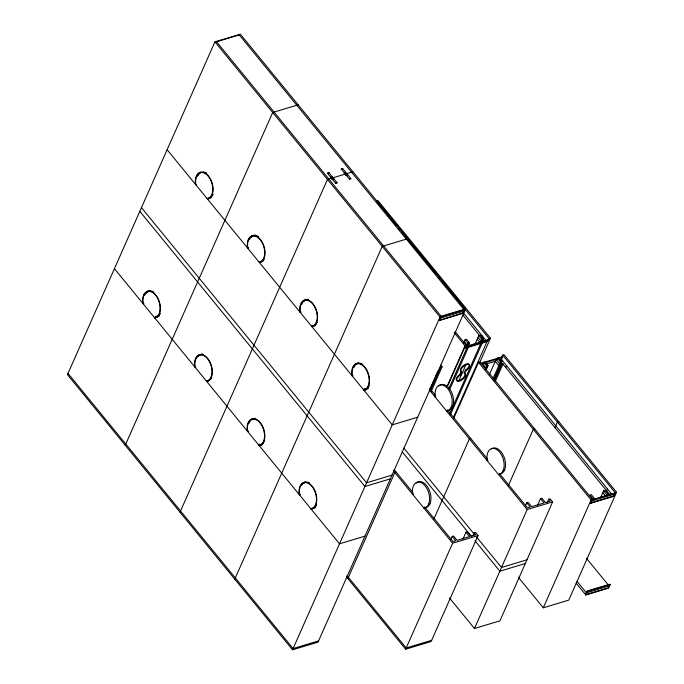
<?xml version="1.0" encoding="UTF-8"?>
<svg xmlns="http://www.w3.org/2000/svg" width="684" height="684" viewBox="0 0 684 684"><rect width="100%" height="100%" fill="white"/><g stroke="black" fill="none" stroke-linecap="round" stroke-linejoin="round"><path stroke-width="1.03" d="M155.516 317.966L156.337 316.076M214.921 41.861L67.451 374.644L292.547 649.8L318.017 642.139L465.488 309.356L240.383 34.2L214.921 41.861L440.017 317.017L292.547 649.8M125.232 445.284L272.702 112.501L298.173 104.84M179.995 512.222L327.465 179.439L331.526 178.216M331.15 178.396L331.962 176.549L330.586 176.959M344.916 174.258L345.728 172.411L344.351 172.821M345.993 175.472L346.805 173.616L352.935 171.778M234.757 579.16L382.228 246.377L407.698 238.716M439.504 319.992L441.146 316.29L463.855 309.459L462.222 313.152L439.761 320.3L462.469 313.469L464.111 309.767L239.007 34.61M439.761 320.3L441.394 316.598L216.298 41.45M429.8 389.461L437.931 371.113M430.775 389.666L440.727 367.197L442.103 366.786L440.761 365.136M347.848 578.561L394.822 472.567L396.198 472.157M431.296 391.171L442.103 366.786M463.478 343.368L465.12 339.674L466.497 339.255L469.523 342.958L468.702 344.804L467.326 345.223L468.147 343.368L469.523 342.958M446.934 386.657L465.017 345.847L466.394 345.437L455.176 331.714M447.43 386.477L465.077 346.668L487.786 339.828L488.291 340.452L465.582 347.284L465.077 346.668M465.582 347.284L466.394 345.437M448.892 388.563L467.83 345.839L464.299 341.521M449.841 389.128L469.207 345.42L468.027 343.984M460.007 374.259L461.264 371.421A5.378 2.462 -39.3 0 1 462.641 366.171A5.378 2.462 -39.3 0 1 468.967 364.264A5.378 2.462 -39.3 0 1 465.394 370.172L464.137 373.011A5.378 2.462 -39.3 0 1 462.76 378.261A5.378 2.462 -39.3 0 1 456.433 380.167A5.378 2.462 -39.3 0 1 460.007 374.259L460.512 374.875A5.378 2.462 -39.3 0 0 456.938 380.783A5.378 2.462 -39.3 0 0 463.265 378.876A5.378 2.462 -39.3 0 0 464.641 373.635L465.898 370.788A5.378 2.462 -39.3 0 0 469.472 364.88A5.378 2.462 -39.3 0 0 463.145 366.786A5.378 2.462 -39.3 0 0 461.768 372.036L460.512 374.875M458.699 381.082L466.026 364.538M475.089 344.095L478.886 335.536L480.262 335.117L483.289 338.819L482.468 340.666L481.091 341.077L481.912 339.23L483.289 338.819M481.109 337.366L481.929 335.519M449.721 413.623L481.596 341.692L478.065 337.383M450.234 415.162L482.972 341.282L481.793 339.845M453.321 417.599L487.786 339.828M453.56 418.719L478.535 362.366L479.911 361.956L592.464 499.525L590.822 503.227L591.395 501.073L614.104 494.233L613.351 493.309L591.549 499.867M488.291 340.452L489.111 338.597L490.488 338.187L377.936 200.609L376.559 201.028L396.72 225.66M479.356 363.298L490.488 338.187M482.853 364.204L483.674 362.358L485.05 361.939L488.077 365.641L486.435 369.334L485.059 369.753M483.725 363.178L482.348 363.589L485.879 367.906L486.7 366.051L488.077 365.641M489.257 374.926L496.114 359.451L499.645 363.76L501.021 363.349M496.618 360.066L497.439 358.219L498.816 357.8L501.842 361.503L493.737 379.8M480.082 363.503L501.808 356.971L502.629 355.116L504.005 354.705L616.549 492.283L568.763 600.125L543.293 607.794L518.301 577.236M493.215 378.261L500.466 361.913L501.842 361.503M499.568 360.015L501.492 359.433L502.312 357.587L501.808 356.971M494.412 380.672L502.184 363.127L610.196 495.156M433.895 519.002L469.386 438.923L470.763 438.504M495.361 381.227L503.133 363.691M505.715 367.445L506.536 365.598M450.91 539.325L452.201 536.41L453.577 536L457.109 540.317L469.498 536.589L465.966 532.272L467.343 531.861L470.874 536.171L475.696 534.726L474.183 532.879L475.56 532.46L478.082 535.546L431.108 641.541L405.638 649.201L346.497 576.911M405.638 649.201L452.611 543.207L478.082 535.546M462.957 539.06L465.966 532.272M472.892 535.786L474.183 532.879M508.323 485.657L533.298 429.304L534.674 428.894M554.929 427.603L557.392 422.054L558.768 421.643M525.474 505.673L526.765 502.766L528.142 502.355L531.673 506.664L544.062 502.937L540.531 498.627L541.908 498.209L545.439 502.526L550.252 501.073L548.739 499.226L550.116 498.816L552.638 501.894L499.936 620.833L474.465 628.493L449.474 597.944M474.465 628.493L527.176 509.554L552.638 501.894M537.538 505.382L540.531 498.627M547.149 502.826L548.739 499.226M543.293 607.794L591.087 499.944L592.464 499.525M600.646 497.576L603.621 490.864L604.998 490.445L608.529 494.763M606.665 490.847L607.486 489M590.574 502.92L613.283 496.088L614.104 494.233M590.822 503.227L613.539 496.396L615.173 492.694L616.549 492.283M609.931 584.153L587.223 590.985L585.581 594.687L608.298 587.855L610.188 584.461L608.546 588.163L585.829 594.995L576.21 583.238M585.829 594.995L587.471 591.292L610.188 584.461M216.546 41.758L239.263 34.918M196.385 175.976L197.334 175.694M196.641 176.284L197.411 176.053M196.607 184.569L195.838 184.8A13.441 8.02 73.3 0 1 201.908 172.453A13.441 8.02 73.3 0 1 212.399 185.287A13.441 8.02 73.3 0 1 207.107 198.582L208.483 198.172A13.441 8.02 73.3 0 0 213.143 194.359M327.568 173.266L328.944 172.847M341.333 169.119L342.71 168.709M345.292 174.078L333.04 177.763L332.227 179.61L330.44 177.43M332.604 179.43L333.98 179.011M346.369 175.284L347.746 174.873M335.63 183.124L337.007 182.713M349.396 178.986L350.772 178.567M248.326 239.46L249.361 239.152M248.574 239.768L249.352 239.537M248.215 247.642L247.437 247.882A13.885 8.285 73.3 0 1 253.849 235.51A13.885 8.285 73.3 0 1 264.588 248.634A13.885 8.285 73.3 0 1 259.381 262.476L260.758 262.066A13.885 8.285 73.3 0 0 263.041 261.143M248.548 248.053L247.77 248.283A13.441 8.02 73.3 0 1 253.841 235.946A13.441 8.02 73.3 0 1 264.34 248.771A13.441 8.02 73.3 0 1 259.048 262.066L260.424 261.656A13.441 8.02 73.3 0 0 264.281 259.279M143.683 294.915L144.623 294.633M143.931 295.223L144.709 294.992M143.563 303.097L142.794 303.328A13.885 8.285 73.3 0 1 149.206 290.965A13.885 8.285 73.3 0 1 159.945 304.089A13.885 8.285 73.3 0 1 154.738 317.932L156.114 317.513A13.885 8.285 73.3 0 0 159.201 315.888M143.905 303.508L143.127 303.739A13.441 8.02 73.3 0 1 149.197 291.393A13.441 8.02 73.3 0 1 159.697 304.226A13.441 8.02 73.3 0 1 154.404 317.521L155.781 317.111A13.441 8.02 73.3 0 0 160.432 313.298M300.746 311.861L299.968 312.092A13.885 8.285 73.3 0 1 306.381 299.72A13.885 8.285 73.3 0 1 317.119 312.853A13.885 8.285 73.3 0 1 311.913 326.696L313.289 326.277A13.885 8.285 73.3 0 0 315.008 325.712M434.349 271.659L435.725 271.249M301.08 312.263L300.302 312.502A13.441 8.02 73.3 0 1 306.372 300.156A13.441 8.02 73.3 0 1 316.872 312.99A13.441 8.02 73.3 0 1 311.579 326.285L312.785 325.917M195.615 358.399L196.65 358.091M195.872 358.707L196.641 358.476M316.239 322.472L317.017 322.241M316.487 322.78L317.265 322.549M195.504 366.59L194.735 366.821A13.885 8.285 73.3 0 1 201.139 354.449A13.885 8.285 73.3 0 1 211.878 367.582A13.885 8.285 73.3 0 1 206.679 381.416L208.056 381.005A13.885 8.285 73.3 0 0 208.996 380.783M195.838 366.992L195.068 367.231A13.441 8.02 73.3 0 1 201.139 354.885A13.441 8.02 73.3 0 1 211.63 367.718A13.441 8.02 73.3 0 1 206.346 381.014L207.722 380.595A13.441 8.02 73.3 0 0 211.801 377.884M440.017 317.017L465.488 309.356M440.325 318.137L463.042 311.305M352.688 375.345L351.909 375.576A13.885 8.285 73.3 0 1 358.322 363.213A13.885 8.285 73.3 0 1 369.061 376.337A13.885 8.285 73.3 0 1 363.854 390.179L365.23 389.76A13.885 8.285 73.3 0 0 368.445 388.008M353.021 375.755L352.243 375.986A13.441 8.02 73.3 0 1 358.313 363.64A13.441 8.02 73.3 0 1 368.813 376.474A13.441 8.02 73.3 0 1 363.52 389.769L364.897 389.358A13.441 8.02 73.3 0 0 368.248 387.606M464.256 348.515L467.01 347.686M468.386 347.275L480.775 343.548M482.152 343.129L486.965 341.684M368.18 385.964L369.035 385.699M368.428 386.272L369.206 386.041M248.036 430.8L247.266 431.031A13.885 8.285 73.3 0 1 253.67 418.668A13.885 8.285 73.3 0 1 264.417 431.792A13.885 8.285 73.3 0 1 259.21 445.635L260.587 445.216A13.885 8.285 73.3 0 0 262.297 444.651M248.369 431.211L247.599 431.442A13.441 8.02 73.3 0 1 253.67 419.095A13.441 8.02 73.3 0 1 264.169 431.929A13.441 8.02 73.3 0 1 258.877 445.224L260.253 444.805A13.441 8.02 73.3 0 0 263.605 443.061M484.682 362.888L497.49 359.032M499.423 358.45L502.312 357.587M485.768 364.162L495.293 361.297L498.824 365.615L500.201 365.196M485.879 367.906L487.256 367.488M263.528 441.411L264.392 441.154M263.785 441.727L264.554 441.488M436.024 396.959L435.255 397.199A13.441 8.02 73.3 0 1 441.325 384.853A13.441 8.02 73.3 0 1 451.816 397.686A13.441 8.02 73.3 0 1 446.524 410.981L447.9 410.562A13.441 8.02 73.3 0 0 452.235 393.881A13.441 8.02 73.3 0 0 438.854 386.075M417.693 417.197L392.231 424.858L167.127 149.71M451.184 407.168L452.56 406.758M299.977 494.284L299.207 494.523A13.885 8.285 73.3 0 1 305.611 482.152A13.885 8.285 73.3 0 1 316.35 495.276A13.885 8.285 73.3 0 1 311.152 509.118L312.528 508.708A13.885 8.285 73.3 0 0 315.734 506.947M300.31 494.694L299.541 494.925A13.441 8.02 73.3 0 1 305.611 482.588A13.441 8.02 73.3 0 1 316.102 495.413A13.441 8.02 73.3 0 1 310.81 508.708L312.186 508.298A13.441 8.02 73.3 0 0 316.264 505.579M392.026 475.132L366.556 482.793L141.451 207.637M390.384 478.826L364.923 486.486L139.818 211.339M315.469 504.903L316.333 504.647M315.726 505.211L316.495 504.98M487.966 460.452L487.188 460.683A13.441 8.02 73.3 0 1 493.258 448.336A13.441 8.02 73.3 0 1 503.757 461.17A13.441 8.02 73.3 0 1 498.465 474.465L499.842 474.055A13.441 8.02 73.3 0 0 504.399 457.989A13.441 8.02 73.3 0 0 491.411 448.995M413.401 494.096L412.632 494.327A13.441 8.02 73.3 0 1 418.702 481.989A13.441 8.02 73.3 0 1 429.193 494.814A13.441 8.02 73.3 0 1 423.9 508.109L425.277 507.699A13.441 8.02 73.3 0 0 429.612 491.018A13.441 8.02 73.3 0 0 416.231 483.212M503.125 470.66L504.501 470.241M428.56 504.305L429.937 503.894M364.991 536.136L339.521 543.806L114.416 268.65M526.971 559.82L501.5 567.489L476.637 537.094M525.329 563.522L499.867 571.183L475.004 540.796M318.564 640.908L293.094 648.569L67.99 373.413M609.111 586L586.402 592.831L577.031 581.383M431.655 640.309L406.185 647.97L347.044 575.68M398.738 228.131L400.08 229.773M401.423 231.414L403.44 233.877M404.783 235.518L437.025 274.934M438.367 276.575L440.376 279.029M441.719 280.671L489.111 338.597M502.629 355.116L615.173 492.694M463.726 313.263L486.341 340.914M501.492 359.433L611.898 494.387M462.906 315.119L479.758 335.716M482.28 338.802L484.64 341.684M478.886 335.536L481.912 339.23M497.439 358.219L500.466 361.913M344.206 173.291L345.394 174.745M344.24 173.437L345.42 174.873M603.621 490.864L607.153 495.173M477.244 339.23L479.595 342.103M602.809 492.711L605.75 496.302M465.12 339.674L468.147 343.368M483.674 362.358L486.7 366.051M594.764 498.901L591.232 494.583L589.856 495.002L593.387 499.32M454.202 332.621L465.017 345.847M478.535 362.366L591.087 499.944M465.394 370.172L465.898 370.788M464.137 373.011L464.641 373.635M461.264 371.421L461.768 372.036M586.368 558.195L608.444 585.188M526.765 502.766L530.297 507.083L527.544 507.913L499.824 474.029M429.903 388.555L435.263 395.104M447.319 409.844L487.658 459.161M429.501 390.162L527.176 509.554M364.204 388.512L365.555 390.162M403.825 448.088L474.628 534.631M402.183 451.791L471.644 536.683M452.201 536.41L455.732 540.728L452.979 541.557L424.593 506.853M394.189 469.694L413.102 492.805M393.471 470.917L452.611 543.207M259.663 444.096L261.006 445.729M301.858 304.243A13.885 8.285 73.3 0 1 308.176 299.344M353.799 367.736A13.885 8.285 73.3 0 1 358.561 362.871M301.567 485.469A13.885 8.285 73.3 0 1 305.363 481.921M249.147 423.191A13.885 8.285 73.3 0 1 254.422 418.257M356.467 364.307A13.441 8.02 73.3 0 1 362.152 363.845M316.316 324.122A13.441 8.02 73.3 0 1 312.956 325.866M303.91 301.379A13.441 8.02 73.3 0 1 308.467 299.814M251.823 419.754A13.441 8.02 73.3 0 1 255.756 418.753M303.756 483.246A13.441 8.02 73.3 0 1 309.45 482.784M146.179 293.282A13.441 8.02 73.3 0 1 153.9 292.059M198.668 356.108A13.441 8.02 73.3 0 1 203.225 354.534M251.37 237.168A13.441 8.02 73.3 0 1 258.543 236.604M198.411 175.078A13.441 8.02 73.3 0 1 200.745 172.659M203.131 172.043A13.441 8.02 73.3 0 1 206.602 173.112M197.539 356.937A13.885 8.285 73.3 0 1 202.78 354.055M145.059 294.505A13.885 8.285 73.3 0 1 150.326 290.546M211.1 197.65A13.885 8.285 73.3 0 1 208.817 198.574L207.44 198.993A13.885 8.285 73.3 0 0 212.647 185.15A13.885 8.285 73.3 0 0 201.908 172.026A13.885 8.285 73.3 0 0 195.504 184.389M197.762 175.557A13.885 8.285 73.3 0 1 200.6 172.231M249.703 239.049A13.885 8.285 73.3 0 1 255.483 235.116M328.884 172.676L327.371 173.129L335.69 183.303L337.203 182.85L328.884 172.676M342.65 168.538L341.136 168.991L349.456 179.157L350.969 178.704L342.65 168.538"/></g></svg>
